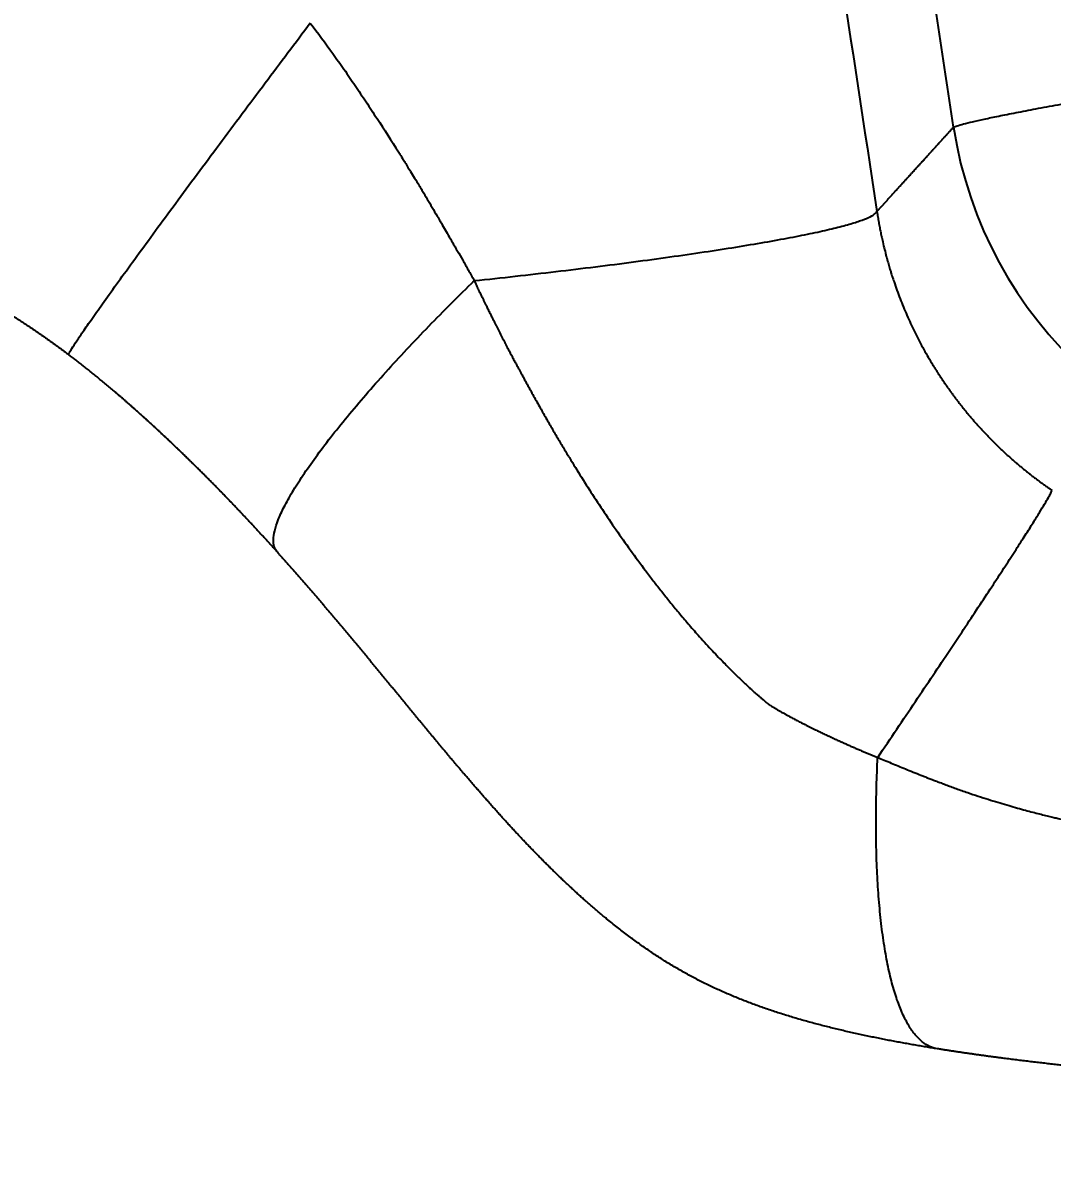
# Model space of a CAD drawing. Extents: x 0 to 1128, y 0 to 827.
# Drawn here: x 645.28 to 676.23, y 207.16 to 241.7 of the extents above; entities that cross this region are included whole.
import ezdxf

# ---------------------------------------------------------------- set-up
doc = ezdxf.new("R2010")
doc.units = 0
doc.header["$LTSCALE"] = 10
doc.header["$MEASUREMENT"] = 0
doc.header["$PDMODE"] = 3
doc.header["$PDSIZE"] = -10
doc.layers.get('0').update_dxf_attribs({"linetype": 'CONTINUOUS'})
doc.layers.get('DEFPOINTS').update_dxf_attribs({"linetype": 'CONTINUOUS'})
doc.layers.add('1', color=7, linetype='CONTINUOUS')
doc.styles.add('Daelim Dimension', font='')
doc.styles.get('Daelim Dimension').set_extended_font_data('나눔고딕')
doc.dimstyles.new('DEFAULT', dxfattribs={"dimscale": 2, "dimtxt": 2, "dimasz": 2, "dimexe": 0, "dimexo": 2, "dimgap": 1, "dimtad": 1, "dimdec": 1, "dimzin": 9, "dimdsep": 46, "dimtxsty": 'Daelim Dimension', "dimcen": 0.5, "dimclrd": 252, "dimclre": 252, "dimclrt": 3, "dimadec": 1, "dimazin": 0, "dimtfac": 1, "dimtdec": 1, "dimtix": 1, "dimtmove": 0, "dimatfit": 3, "dimfxl": 1, "dimtolj": 1, "dimtzin": 1, "dimlwd": 9, "dimlwe": 9, "dimarcsym": 0})

# ---------------------------------------------------------------- blocks, each defined once
blk = doc.blocks.new('*D5')
at = {"color": 5, "lineweight": 9, "ltscale": 0.5, "transparency": 16777216}
for p, q in [((574.797, 237.49), (574.797, 130.573)), ((790.861, 171.626), (790.861, 130.573)), ((578.797, 130.573), (786.861, 130.573))]:
    blk.add_line(p, q, dxfattribs=at)
at = {"color": 5, "ltscale": 0.5, "transparency": 16777216}
for points in [[(578.797, 131.24), (578.797, 129.906), (574.797, 130.573)], [(786.861, 131.24), (786.861, 129.906), (790.861, 130.573)]]:
    blk.add_solid(points, dxfattribs=at)
at = {"layer": 'DEFPOINTS', "color": 0, "ltscale": 0.5, "transparency": 16777216}
for p in [(574.797, 241.49), (790.861, 175.626), (790.861, 130.573)]:
    blk.add_point(p, dxfattribs=at)
at = {"color": 7, "lineweight": -3, "ltscale": 0.5, "transparency": 16777216, "insert": (682.829, 138.017), "char_height": 10, "attachment_point": 5, "style": 'Daelim Dimension'}
blk.add_mtext('\\A1;216', dxfattribs=at)

msp = doc.modelspace()

# ---------------------------------------------------------------- linework, layer by layer
at = {"layer": '1', "color": 7, "linetype": 'Continuous', "lineweight": -3}
msp.add_ellipse((685.588, 240.401), major_axis=(-9.299, 8.353), ratio=0.99432, start_param=0.882483, end_param=2.247268, dxfattribs=at)
for points in [[(666.367, 266.26), (667.898, 256.184), (669.43, 246.108), (670.963, 236.032)], [(673.267, 238.566), (671.975, 247.104), (670.684, 255.643), (669.393, 264.181)]]:
    msp.add_open_spline(points, degree=3, dxfattribs=at)
for points, knots in [([(646.658, 231.723), (646.653, 231.726), (646.657, 231.743), (646.688, 231.805), (646.713, 231.85), (646.788, 231.971), (646.837, 232.046), (646.958, 232.229), (647.031, 232.337), (647.201, 232.584), (647.299, 232.724), (647.518, 233.035), (647.64, 233.207), (647.907, 233.582), (648.052, 233.784), (648.365, 234.217), (648.532, 234.448), (648.886, 234.934), (649.072, 235.189), (649.461, 235.72), (649.664, 235.996), (650.082, 236.563), (650.297, 236.854), (650.737, 237.448), (650.961, 237.75), (651.415, 238.36), (651.644, 238.667), (652.104, 239.283), (652.335, 239.592), (652.795, 240.205), (653.024, 240.51), (653.476, 241.112), (653.701, 241.41), (653.921, 241.702)], [0, 0, 0, 0, 0.0625, 0.0625, 0.125, 0.125, 0.1875, 0.1875, 0.25, 0.25, 0.3125, 0.3125, 0.375, 0.375, 0.4375, 0.4375, 0.5, 0.5, 0.5625, 0.5625, 0.625, 0.625, 0.6875, 0.6875, 0.75, 0.75, 0.8125, 0.8125, 0.875, 0.875, 0.9375, 0.9375, 1, 1, 1, 1]), ([(653.92, 241.701), (654.146, 241.404), (654.372, 241.098), (654.709, 240.628), (654.821, 240.469), (655.045, 240.147), (655.268, 239.822), (655.489, 239.493), (655.654, 239.244), (655.709, 239.161), (655.819, 238.995), (655.873, 238.912), (656.146, 238.496), (656.361, 238.16), (656.574, 237.822), (656.574, 237.822), (656.574, 237.822), (656.574, 237.822), (656.575, 237.822), (656.575, 237.821), (656.576, 237.819), (656.58, 237.813), (656.584, 237.806), (656.595, 237.788), (656.606, 237.771), (656.645, 237.707), (656.682, 237.646), (656.755, 237.527), (656.782, 237.483), (656.842, 237.386), (656.875, 237.333), (656.947, 237.218), (656.985, 237.156), (657.068, 237.02), (657.113, 236.947), (657.161, 236.868), (657.165, 236.86), (657.17, 236.852), (657.18, 236.836), (657.2, 236.803), (657.216, 236.775), (657.25, 236.718), (657.273, 236.68), (657.343, 236.563), (657.484, 236.325), (657.634, 236.07), (657.742, 235.886), (657.745, 235.88), (657.748, 235.875), (657.754, 235.865), (657.766, 235.844), (657.794, 235.795), (657.82, 235.752), (657.872, 235.662), (657.909, 235.598), (658.025, 235.397), (658.11, 235.249), (658.226, 235.048), (658.25, 235.007), (658.298, 234.924), (658.323, 234.881), (658.398, 234.751), (658.45, 234.66), (658.558, 234.471), (658.615, 234.373), (658.731, 234.168), (658.791, 234.061), (658.854, 233.95)], [0, 0, 0, 0, 0.249863, 0.249863, 0.374794, 0.374794, 0.499726, 0.624657, 0.624657, 0.687123, 0.687123, 0.749588, 0.749588, 0.999451, 0.999451, 0.999482, 0.999482, 0.999512, 0.999512, 0.999514, 0.999516, 0.99952, 0.999527, 0.999527, 0.999542, 0.999542, 0.999573, 0.999573, 0.999588, 0.999588, 0.999603, 0.999603, 0.999619, 0.999619, 0.999634, 0.999634, 0.999634, 0.999636, 0.999638, 0.999642, 0.999649, 0.999649, 0.999664, 0.999664, 0.999695, 0.999756, 0.999756, 0.999758, 0.99976, 0.99976, 0.999764, 0.999771, 0.999786, 0.999786, 0.999817, 0.999817, 0.999878, 0.999878, 0.999893, 0.999893, 0.999908, 0.999908, 0.999939, 0.999939, 0.999969, 0.999969, 1, 1, 1, 1]), ([(673.267, 238.566), (673.291, 238.578), (673.328, 238.593), (673.428, 238.625), (673.491, 238.643), (673.644, 238.684), (673.734, 238.707), (673.942, 238.756), (674.06, 238.782), (674.324, 238.839), (674.469, 238.87), (674.788, 238.935), (674.962, 238.969), (675.334, 239.042), (675.534, 239.08), (675.957, 239.159), (676.181, 239.2), (676.651, 239.286), (676.897, 239.33), (677.409, 239.42), (677.675, 239.467), (678.222, 239.561), (678.504, 239.609), (679.08, 239.707), (679.375, 239.756), (679.973, 239.855), (680.277, 239.905), (680.89, 240.006), (681.2, 240.056), (681.822, 240.156), (682.134, 240.205), (682.756, 240.304), (683.068, 240.353), (683.377, 240.401)], [0, 0, 0, 0, 0.0625, 0.0625, 0.125, 0.125, 0.1875, 0.1875, 0.25, 0.25, 0.3125, 0.3125, 0.375, 0.375, 0.4375, 0.4375, 0.5, 0.5, 0.5625, 0.5625, 0.625, 0.625, 0.6875, 0.6875, 0.75, 0.75, 0.8125, 0.8125, 0.875, 0.875, 0.9375, 0.9375, 1, 1, 1, 1]), ([(630.787, 238.438), (630.843, 238.423), (630.954, 238.394), (631.12, 238.349), (631.285, 238.305), (631.449, 238.261), (631.612, 238.217), (631.774, 238.172), (631.935, 238.128), (632.096, 238.084), (632.255, 238.04), (632.414, 237.995), (632.571, 237.951), (632.728, 237.906), (632.884, 237.862), (633.039, 237.818), (633.193, 237.773), (633.346, 237.729), (633.498, 237.684), (633.649, 237.64), (633.799, 237.595), (633.949, 237.551), (634.097, 237.506), (634.245, 237.462), (634.392, 237.417), (634.538, 237.372), (634.683, 237.328), (634.827, 237.283), (634.97, 237.238), (635.112, 237.194), (635.254, 237.149), (635.394, 237.104), (635.534, 237.059), (635.673, 237.015), (635.811, 236.97), (635.948, 236.925), (636.084, 236.88), (636.219, 236.835), (636.354, 236.79), (636.487, 236.745), (636.62, 236.7), (636.752, 236.655), (636.883, 236.61), (637.013, 236.565), (637.143, 236.52), (637.271, 236.475), (637.399, 236.43), (637.526, 236.385), (637.652, 236.34), (637.777, 236.295), (637.901, 236.249), (638.025, 236.204), (638.147, 236.159), (638.269, 236.114), (638.39, 236.068), (638.511, 236.023), (638.63, 235.978), (638.749, 235.932), (638.867, 235.887), (638.984, 235.842), (639.1, 235.796), (639.215, 235.751), (639.33, 235.705), (639.444, 235.66), (639.557, 235.614), (639.669, 235.569), (639.781, 235.523), (639.892, 235.477), (640.002, 235.432), (640.111, 235.386), (640.22, 235.34), (640.327, 235.295), (640.434, 235.249), (640.541, 235.203), (640.646, 235.157), (640.751, 235.112), (640.855, 235.066), (640.958, 235.02), (641.061, 234.974), (641.163, 234.928), (641.264, 234.882), (641.364, 234.836), (641.464, 234.79), (641.563, 234.744), (641.661, 234.698), (641.759, 234.652), (641.856, 234.606), (641.952, 234.559), (642.048, 234.513), (642.143, 234.467), (642.237, 234.421), (642.33, 234.374), (642.423, 234.328), (642.515, 234.282), (642.607, 234.235), (642.698, 234.189), (642.788, 234.143), (642.877, 234.096), (642.966, 234.05), (643.055, 234.003), (643.142, 233.956), (643.229, 233.91), (643.316, 233.863), (643.402, 233.817), (643.487, 233.77), (643.572, 233.723), (643.656, 233.676), (643.739, 233.629), (643.822, 233.583), (643.904, 233.536), (643.986, 233.489), (644.067, 233.442), (644.148, 233.395), (644.228, 233.348), (644.307, 233.301), (644.386, 233.254), (644.464, 233.207), (644.542, 233.159), (644.619, 233.112), (644.696, 233.065), (644.772, 233.018), (644.848, 232.97), (644.923, 232.923), (644.998, 232.875), (645.072, 232.828), (645.146, 232.78), (645.219, 232.733), (645.292, 232.685), (645.364, 232.638), (645.436, 232.59), (645.508, 232.542), (645.579, 232.494), (645.649, 232.447), (645.719, 232.399), (645.789, 232.351), (645.858, 232.303), (645.927, 232.255), (645.995, 232.207), (646.063, 232.158), (646.131, 232.11), (646.198, 232.062), (646.265, 232.014), (646.331, 231.965), (646.397, 231.917), (646.463, 231.869), (646.528, 231.82), (646.593, 231.771), (646.636, 231.739), (646.658, 231.723)], [0, 0, 0, 0, 0.009954, 0.019857, 0.029708, 0.039508, 0.049256, 0.058952, 0.068598, 0.078193, 0.087737, 0.09723, 0.106672, 0.116064, 0.125405, 0.134696, 0.143937, 0.153128, 0.162269, 0.171361, 0.180403, 0.189395, 0.198338, 0.207232, 0.216077, 0.224873, 0.233621, 0.24232, 0.25097, 0.259573, 0.268127, 0.276634, 0.285092, 0.293504, 0.301867, 0.310184, 0.318454, 0.326676, 0.334852, 0.342982, 0.351065, 0.359102, 0.367093, 0.375039, 0.382939, 0.390793, 0.398603, 0.406367, 0.414087, 0.421762, 0.429393, 0.436979, 0.444522, 0.452021, 0.459476, 0.466888, 0.474257, 0.481584, 0.488867, 0.496108, 0.503307, 0.510464, 0.51758, 0.524653, 0.531686, 0.538678, 0.545628, 0.552539, 0.559409, 0.566239, 0.573029, 0.57978, 0.586491, 0.593164, 0.599797, 0.606392, 0.612949, 0.619469, 0.62595, 0.632394, 0.638801, 0.645171, 0.651504, 0.657801, 0.664063, 0.670288, 0.676478, 0.682633, 0.688753, 0.694838, 0.70089, 0.706907, 0.712891, 0.718841, 0.724758, 0.730643, 0.736495, 0.742315, 0.748103, 0.75386, 0.759586, 0.765281, 0.770945, 0.77658, 0.782184, 0.787759, 0.793305, 0.798822, 0.804311, 0.809771, 0.815204, 0.820609, 0.825988, 0.831339, 0.836664, 0.841963, 0.847236, 0.852484, 0.857708, 0.862906, 0.86808, 0.873231, 0.878358, 0.883461, 0.888542, 0.893601, 0.898638, 0.903653, 0.908646, 0.913619, 0.918572, 0.923504, 0.928416, 0.933309, 0.938184, 0.943039, 0.947877, 0.952696, 0.957499, 0.962284, 0.967052, 0.971805, 0.976541, 0.981262, 0.985968, 0.99066, 0.995337, 1, 1, 1, 1]), ([(670.963, 236.032), (670.969, 236.037), (670.979, 236.049), (670.995, 236.067), (671.012, 236.085), (671.028, 236.103), (671.045, 236.121), (671.062, 236.139), (671.079, 236.158), (671.096, 236.177), (671.113, 236.196), (671.13, 236.215), (671.148, 236.235), (671.166, 236.254), (671.184, 236.274), (671.202, 236.294), (671.22, 236.314), (671.239, 236.334), (671.257, 236.355), (671.276, 236.375), (671.295, 236.396), (671.314, 236.417), (671.334, 236.439), (671.353, 236.46), (671.373, 236.482), (671.393, 236.504), (671.413, 236.526), (671.433, 236.548), (671.453, 236.57), (671.474, 236.593), (671.494, 236.615), (671.515, 236.638), (671.536, 236.661), (671.557, 236.685), (671.579, 236.708), (671.6, 236.732), (671.622, 236.756), (671.644, 236.78), (671.666, 236.804), (671.688, 236.829), (671.711, 236.853), (671.733, 236.878), (671.756, 236.903), (671.779, 236.928), (671.802, 236.954), (671.825, 236.979), (671.848, 237.005), (671.872, 237.031), (671.896, 237.057), (671.92, 237.083), (671.944, 237.11), (671.968, 237.136), (671.992, 237.163), (672.017, 237.19), (672.042, 237.218), (672.067, 237.245), (672.092, 237.273), (672.117, 237.3), (672.142, 237.328), (672.168, 237.357), (672.194, 237.385), (672.22, 237.414), (672.246, 237.442), (672.272, 237.471), (672.299, 237.5), (672.325, 237.53), (672.352, 237.559), (672.379, 237.589), (672.406, 237.619), (672.433, 237.649), (672.461, 237.679), (672.489, 237.709), (672.516, 237.74), (672.544, 237.771), (672.573, 237.802), (672.601, 237.833), (672.629, 237.864), (672.658, 237.896), (672.687, 237.928), (672.716, 237.959), (672.745, 237.992), (672.774, 238.024), (672.804, 238.056), (672.833, 238.089), (672.863, 238.122), (672.893, 238.155), (672.923, 238.188), (672.954, 238.222), (672.984, 238.255), (673.015, 238.289), (673.046, 238.323), (673.077, 238.357), (673.108, 238.391), (673.139, 238.426), (673.171, 238.461), (673.203, 238.496), (673.235, 238.531), (673.256, 238.554), (673.267, 238.566)], [0, 0, 0, 0, 0.01024, 0.020482, 0.030727, 0.040975, 0.051226, 0.06148, 0.071736, 0.081996, 0.092259, 0.102524, 0.112793, 0.123065, 0.13334, 0.143618, 0.153899, 0.164183, 0.174471, 0.184762, 0.195056, 0.205354, 0.215655, 0.225959, 0.236266, 0.246578, 0.256892, 0.26721, 0.277532, 0.287857, 0.298186, 0.308518, 0.318854, 0.329194, 0.339538, 0.349885, 0.360236, 0.370591, 0.380949, 0.391312, 0.401678, 0.412049, 0.422423, 0.432801, 0.443184, 0.45357, 0.463961, 0.474355, 0.484754, 0.495157, 0.505564, 0.515976, 0.526391, 0.536811, 0.547235, 0.557664, 0.568097, 0.578534, 0.588976, 0.599423, 0.609874, 0.620329, 0.630789, 0.641254, 0.651723, 0.662197, 0.672675, 0.683158, 0.693646, 0.704139, 0.714637, 0.725139, 0.735647, 0.746159, 0.756676, 0.767198, 0.777725, 0.788257, 0.798794, 0.809337, 0.819884, 0.830437, 0.840994, 0.851557, 0.862125, 0.872699, 0.883277, 0.893861, 0.90445, 0.915045, 0.925645, 0.936251, 0.946862, 0.957478, 0.9681, 0.978728, 0.989361, 1, 1, 1, 1]), ([(658.854, 233.95), (659.266, 233.993), (659.678, 234.038), (660.496, 234.13), (660.903, 234.176), (661.707, 234.271), (662.104, 234.319), (662.884, 234.416), (663.267, 234.465), (664.015, 234.564), (664.381, 234.614), (665.089, 234.713), (665.432, 234.763), (666.093, 234.862), (666.411, 234.911), (667.018, 235.009), (667.307, 235.057), (667.855, 235.153), (668.113, 235.2), (668.596, 235.292), (668.821, 235.337), (669.238, 235.425), (669.429, 235.468), (669.777, 235.552), (669.934, 235.593), (670.213, 235.671), (670.336, 235.709), (670.547, 235.782), (670.636, 235.817), (670.783, 235.883), (670.84, 235.915), (670.924, 235.976), (670.951, 236.004), (670.963, 236.032)], [0, 0, 0, 0, 0.0625, 0.0625, 0.125, 0.125, 0.1875, 0.1875, 0.25, 0.25, 0.3125, 0.3125, 0.375, 0.375, 0.4375, 0.4375, 0.5, 0.5, 0.5625, 0.5625, 0.625, 0.625, 0.6875, 0.6875, 0.75, 0.75, 0.8125, 0.8125, 0.875, 0.875, 0.9375, 0.9375, 1, 1, 1, 1]), ([(670.963, 236.032), (670.968, 236.004), (670.976, 235.95), (670.989, 235.869), (671.003, 235.789), (671.017, 235.709), (671.031, 235.63), (671.046, 235.552), (671.061, 235.474), (671.077, 235.397), (671.093, 235.321), (671.109, 235.246), (671.137, 235.119), (671.177, 234.946), (671.231, 234.735), (671.282, 234.546), (671.33, 234.378), (671.374, 234.232), (671.413, 234.107), (671.447, 234.004), (671.524, 233.771), (671.656, 233.406), (671.862, 232.906), (672.089, 232.416), (672.337, 231.936), (672.525, 231.609), (672.637, 231.425), (672.665, 231.379), (672.693, 231.334), (672.721, 231.288), (672.75, 231.243), (672.779, 231.198), (672.808, 231.152), (672.837, 231.107), (672.867, 231.062), (672.896, 231.017), (672.926, 230.972), (672.956, 230.928), (672.987, 230.883), (673.017, 230.838), (673.048, 230.794), (673.079, 230.749), (673.111, 230.705), (673.142, 230.661), (673.174, 230.617), (673.206, 230.573), (673.238, 230.529), (673.27, 230.485), (673.303, 230.441), (673.336, 230.398), (673.369, 230.354), (673.402, 230.311), (673.436, 230.268), (673.469, 230.225), (673.503, 230.182), (673.537, 230.139), (673.572, 230.096), (673.606, 230.053), (673.641, 230.011), (673.676, 229.968), (673.711, 229.926), (673.747, 229.884), (673.782, 229.842), (673.818, 229.8), (673.854, 229.758), (673.89, 229.716), (673.927, 229.675), (673.963, 229.634), (674, 229.592), (674.037, 229.551), (674.075, 229.51), (674.112, 229.469), (674.15, 229.429), (674.188, 229.388), (674.226, 229.348), (674.264, 229.308), (674.303, 229.268), (674.342, 229.228), (674.38, 229.188), (674.42, 229.148), (674.459, 229.109), (674.498, 229.069), (674.538, 229.03), (674.578, 228.991), (674.618, 228.953), (674.658, 228.914), (674.699, 228.875), (674.74, 228.837), (674.781, 228.799), (674.822, 228.761), (674.863, 228.723), (674.904, 228.685), (674.946, 228.648), (674.988, 228.61), (675.03, 228.573), (675.072, 228.536), (675.114, 228.5), (675.157, 228.463), (675.2, 228.427), (675.242, 228.39), (675.286, 228.354), (675.329, 228.318), (675.372, 228.283), (675.416, 228.247), (675.46, 228.212), (675.504, 228.177), (675.548, 228.142), (675.592, 228.107), (675.636, 228.072), (675.681, 228.038), (675.726, 228.004), (675.771, 227.97), (675.816, 227.936), (675.861, 227.902), (675.907, 227.869), (675.952, 227.836), (675.998, 227.803), (676.044, 227.77), (676.09, 227.738), (676.136, 227.705), (676.183, 227.673), (676.214, 227.652), (676.229, 227.641)], [0, 0, 0, 0, 0.008127, 0.016191, 0.024193, 0.032131, 0.040005, 0.047815, 0.055559, 0.063238, 0.070851, 0.078398, 0.085878, 0.109201, 0.130485, 0.149695, 0.166797, 0.181765, 0.194576, 0.20521, 0.21365, 0.266487, 0.319405, 0.372352, 0.425275, 0.47812, 0.483359, 0.488603, 0.493853, 0.499108, 0.504368, 0.509634, 0.514905, 0.520182, 0.525464, 0.530751, 0.536043, 0.54134, 0.546643, 0.55195, 0.557263, 0.56258, 0.567903, 0.57323, 0.578562, 0.583899, 0.589241, 0.594588, 0.599939, 0.605294, 0.610655, 0.61602, 0.621389, 0.626763, 0.632141, 0.637524, 0.642911, 0.648302, 0.653698, 0.659097, 0.664501, 0.669909, 0.675321, 0.680737, 0.686157, 0.69158, 0.697008, 0.702439, 0.707875, 0.713314, 0.718756, 0.724202, 0.729652, 0.735105, 0.740562, 0.746022, 0.751486, 0.756952, 0.762423, 0.767896, 0.773372, 0.778852, 0.784335, 0.78982, 0.795309, 0.8008, 0.806295, 0.811792, 0.817292, 0.822795, 0.8283, 0.833808, 0.839319, 0.844832, 0.850347, 0.855865, 0.861385, 0.866908, 0.872433, 0.87796, 0.883489, 0.88902, 0.894553, 0.900088, 0.905626, 0.911165, 0.916705, 0.922248, 0.927792, 0.933338, 0.938886, 0.944435, 0.949986, 0.955538, 0.961091, 0.966646, 0.972202, 0.977759, 0.983318, 0.988878, 0.994438, 1, 1, 1, 1]), ([(652.919, 225.797), (652.882, 225.838), (652.854, 225.888), (652.818, 226.009), (652.809, 226.078), (652.814, 226.238), (652.827, 226.328), (652.876, 226.527), (652.912, 226.637), (653.006, 226.876), (653.065, 227.006), (653.207, 227.285), (653.289, 227.434), (653.478, 227.75), (653.584, 227.917), (653.818, 228.267), (653.946, 228.451), (654.223, 228.832), (654.373, 229.03), (654.691, 229.438), (654.859, 229.648), (655.214, 230.077), (655.399, 230.297), (655.785, 230.742), (655.985, 230.969), (656.397, 231.425), (656.609, 231.655), (657.042, 232.117), (657.263, 232.349), (657.71, 232.811), (657.937, 233.041), (658.393, 233.498), (658.623, 233.725), (658.854, 233.95)], [0, 0, 0, 0, 0.0625, 0.0625, 0.125, 0.125, 0.1875, 0.1875, 0.25, 0.25, 0.3125, 0.3125, 0.375, 0.375, 0.4375, 0.4375, 0.5, 0.5, 0.5625, 0.5625, 0.625, 0.625, 0.6875, 0.6875, 0.75, 0.75, 0.8125, 0.8125, 0.875, 0.875, 0.9375, 0.9375, 1, 1, 1, 1]), ([(658.854, 233.949), (658.864, 233.926), (658.885, 233.878), (658.917, 233.806), (658.95, 233.735), (658.984, 233.664), (659.018, 233.593), (659.053, 233.521), (659.089, 233.448), (659.126, 233.373), (659.164, 233.296), (659.199, 233.226), (659.23, 233.162), (659.257, 233.106), (659.286, 233.048), (659.316, 232.988), (659.347, 232.925), (659.379, 232.86), (659.413, 232.793), (659.448, 232.723), (659.484, 232.65), (659.522, 232.575), (659.561, 232.497), (659.616, 232.389), (659.685, 232.253), (659.766, 232.095), (659.844, 231.945), (659.917, 231.805), (659.986, 231.675), (660.049, 231.556), (660.108, 231.446), (660.161, 231.348), (660.209, 231.26), (660.251, 231.183), (660.287, 231.117), (660.318, 231.061), (660.368, 230.968), (660.441, 230.834), (660.539, 230.655), (660.638, 230.477), (660.736, 230.301), (660.835, 230.125), (660.934, 229.95), (661.032, 229.776), (661.131, 229.604), (661.23, 229.434), (661.328, 229.266), (661.425, 229.102), (661.521, 228.941), (661.617, 228.782), (661.8, 228.479), (662.077, 228.03), (662.459, 227.434), (662.858, 226.832), (663.277, 226.224), (663.718, 225.609), (664.059, 225.152), (664.291, 224.851), (664.404, 224.706), (664.521, 224.556), (664.643, 224.403), (664.769, 224.246), (664.9, 224.086), (665.036, 223.922), (665.177, 223.755), (665.322, 223.585), (665.473, 223.411), (665.642, 223.22), (665.822, 223.02), (666.011, 222.817), (666.187, 222.631), (666.352, 222.461), (666.504, 222.307), (666.643, 222.169), (666.769, 222.046), (666.881, 221.939), (666.979, 221.846), (667.062, 221.767), (667.131, 221.703), (667.185, 221.654), (667.224, 221.618), (667.259, 221.587), (667.293, 221.557), (667.331, 221.523), (667.368, 221.491), (667.403, 221.461), (667.436, 221.432), (667.467, 221.405), (667.496, 221.38), (667.524, 221.357), (667.549, 221.335), (667.573, 221.315), (667.595, 221.297), (667.615, 221.28), (667.634, 221.265), (667.65, 221.252), (667.665, 221.241), (667.677, 221.231), (667.688, 221.222), (667.697, 221.216), (667.709, 221.207), (667.725, 221.196), (667.747, 221.182), (667.771, 221.166), (667.797, 221.15), (667.824, 221.133), (667.854, 221.114), (667.886, 221.095), (667.92, 221.074), (667.955, 221.053), (667.993, 221.031), (668.032, 221.008), (668.074, 220.984), (668.118, 220.959), (668.169, 220.93), (668.233, 220.894), (668.312, 220.851), (668.405, 220.8), (668.512, 220.743), (668.633, 220.679), (668.769, 220.61), (668.919, 220.534), (669.067, 220.46), (669.209, 220.392), (669.337, 220.33), (669.463, 220.27), (669.587, 220.213), (669.708, 220.156), (669.828, 220.102), (669.945, 220.049), (670.059, 219.998), (670.172, 219.949), (670.282, 219.901), (670.389, 219.855), (670.495, 219.81), (670.597, 219.766), (670.698, 219.724), (670.796, 219.684), (670.891, 219.645), (670.954, 219.619), (670.985, 219.606)], [0, 0, 0, 0, 0.004065, 0.008122, 0.012185, 0.016267, 0.02038, 0.024538, 0.028752, 0.033044, 0.037503, 0.04215, 0.045261, 0.048496, 0.051859, 0.055352, 0.05898, 0.062747, 0.066656, 0.070711, 0.074924, 0.079296, 0.083823, 0.088495, 0.098223, 0.107493, 0.116239, 0.124443, 0.132076, 0.139117, 0.145554, 0.151373, 0.156565, 0.161123, 0.165041, 0.168314, 0.170939, 0.18155, 0.192121, 0.202653, 0.213145, 0.223598, 0.234013, 0.244388, 0.254691, 0.26489, 0.274954, 0.284851, 0.294587, 0.304194, 0.31368, 0.349606, 0.386212, 0.423599, 0.461808, 0.500941, 0.541089, 0.550338, 0.559879, 0.569712, 0.579837, 0.590256, 0.600968, 0.611974, 0.623277, 0.634876, 0.646773, 0.658969, 0.674335, 0.688657, 0.701936, 0.71417, 0.725359, 0.7355, 0.74459, 0.752627, 0.759608, 0.765532, 0.770398, 0.774202, 0.776945, 0.778626, 0.781398, 0.784042, 0.786558, 0.788944, 0.791201, 0.793329, 0.795327, 0.797197, 0.798937, 0.800548, 0.802029, 0.803381, 0.804603, 0.805696, 0.806659, 0.807493, 0.808197, 0.808772, 0.809217, 0.810466, 0.811829, 0.813306, 0.814898, 0.816604, 0.818424, 0.820359, 0.822408, 0.824571, 0.826849, 0.829241, 0.831748, 0.834369, 0.837104, 0.840992, 0.845697, 0.851219, 0.857556, 0.864708, 0.872673, 0.88145, 0.891036, 0.89861, 0.906039, 0.913323, 0.920461, 0.927454, 0.9343, 0.941001, 0.947556, 0.953965, 0.960228, 0.966346, 0.972317, 0.978144, 0.983825, 0.989361, 0.994753, 1, 1, 1, 1]), ([(652.919, 225.797), (652.895, 225.824), (652.846, 225.878), (652.773, 225.958), (652.7, 226.039), (652.628, 226.119), (652.555, 226.198), (652.483, 226.278), (652.41, 226.356), (652.338, 226.435), (652.266, 226.513), (652.194, 226.591), (652.122, 226.668), (652.05, 226.745), (651.978, 226.821), (651.907, 226.898), (651.835, 226.973), (651.764, 227.049), (651.693, 227.124), (651.622, 227.198), (651.551, 227.272), (651.48, 227.346), (651.409, 227.419), (651.339, 227.492), (651.268, 227.565), (651.198, 227.637), (651.128, 227.709), (651.058, 227.78), (650.988, 227.851), (650.918, 227.922), (650.849, 227.992), (650.779, 228.061), (650.71, 228.131), (650.641, 228.199), (650.572, 228.268), (650.503, 228.336), (650.435, 228.403), (650.366, 228.471), (650.298, 228.537), (650.23, 228.604), (650.162, 228.67), (650.094, 228.735), (650.027, 228.8), (649.96, 228.865), (649.892, 228.929), (649.825, 228.993), (649.759, 229.056), (649.692, 229.119), (649.626, 229.182), (649.56, 229.244), (649.494, 229.306), (649.428, 229.367), (649.362, 229.428), (649.297, 229.488), (649.232, 229.548), (649.167, 229.608), (649.103, 229.667), (649.038, 229.726), (648.974, 229.784), (648.91, 229.842), (648.846, 229.899), (648.783, 229.956), (648.72, 230.013), (648.657, 230.069), (648.594, 230.125), (648.532, 230.18), (648.469, 230.235), (648.408, 230.289), (648.346, 230.343), (648.285, 230.397), (648.223, 230.45), (648.162, 230.503), (648.102, 230.555), (648.041, 230.607), (647.981, 230.658), (647.921, 230.709), (647.862, 230.759), (647.802, 230.809), (647.743, 230.859), (647.684, 230.908), (647.625, 230.957), (647.566, 231.005), (647.508, 231.053), (647.45, 231.101), (647.392, 231.148), (647.334, 231.195), (647.276, 231.241), (647.219, 231.287), (647.162, 231.332), (647.105, 231.377), (647.048, 231.422), (646.992, 231.466), (646.936, 231.51), (646.88, 231.553), (646.824, 231.596), (646.768, 231.639), (646.713, 231.681), (646.676, 231.709), (646.658, 231.723)], [0, 0, 0, 0, 0.01274, 0.025438, 0.038093, 0.050705, 0.063274, 0.075799, 0.08828, 0.100718, 0.113111, 0.12546, 0.137764, 0.150023, 0.162238, 0.174407, 0.186531, 0.198609, 0.210641, 0.222627, 0.234567, 0.246461, 0.258307, 0.270107, 0.281859, 0.293564, 0.305222, 0.316832, 0.328393, 0.339906, 0.351371, 0.362787, 0.374155, 0.385473, 0.396742, 0.407961, 0.41913, 0.43025, 0.441319, 0.452338, 0.463306, 0.474223, 0.485089, 0.495904, 0.506667, 0.517378, 0.528038, 0.538645, 0.5492, 0.559702, 0.570151, 0.580547, 0.59089, 0.601179, 0.611415, 0.621596, 0.631723, 0.641796, 0.651814, 0.661778, 0.671686, 0.681539, 0.691336, 0.701078, 0.710763, 0.720391, 0.72996, 0.73947, 0.748922, 0.758316, 0.767654, 0.776936, 0.786162, 0.795334, 0.804452, 0.813515, 0.822526, 0.831484, 0.840389, 0.849243, 0.858045, 0.866795, 0.875495, 0.884144, 0.892743, 0.901291, 0.90979, 0.918238, 0.926637, 0.934987, 0.943287, 0.951537, 0.959738, 0.967889, 0.975991, 0.984044, 0.992047, 1, 1, 1, 1]), ([(670.986, 219.607), (671.181, 219.895), (671.373, 220.18), (671.751, 220.74), (671.937, 221.016), (672.3, 221.556), (672.477, 221.821), (672.823, 222.337), (672.991, 222.589), (673.317, 223.077), (673.475, 223.314), (673.779, 223.772), (673.925, 223.993), (674.205, 224.417), (674.338, 224.62), (674.592, 225.007), (674.713, 225.192), (674.94, 225.541), (675.047, 225.706), (675.246, 226.015), (675.339, 226.16), (675.51, 226.428), (675.589, 226.553), (675.732, 226.781), (675.797, 226.885), (675.912, 227.072), (675.963, 227.156), (676.051, 227.304), (676.088, 227.368), (676.15, 227.477), (676.174, 227.523), (676.211, 227.595), (676.223, 227.622), (676.229, 227.641)], [0, 0, 0, 0, 0.0625, 0.0625, 0.125, 0.125, 0.1875, 0.1875, 0.25, 0.25, 0.3125, 0.3125, 0.375, 0.375, 0.4375, 0.4375, 0.5, 0.5, 0.5625, 0.5625, 0.625, 0.625, 0.6875, 0.6875, 0.75, 0.75, 0.8125, 0.8125, 0.875, 0.875, 0.9375, 0.9375, 1, 1, 1, 1]), ([(672.78, 210.84), (672.723, 210.849), (672.609, 210.867), (672.436, 210.896), (672.262, 210.925), (672.086, 210.956), (671.908, 210.987), (671.73, 211.019), (671.55, 211.052), (671.37, 211.086), (671.188, 211.121), (671.006, 211.158), (670.823, 211.195), (670.64, 211.233), (670.456, 211.272), (670.272, 211.313), (670.087, 211.354), (669.903, 211.397), (669.719, 211.441), (669.534, 211.487), (669.35, 211.533), (669.167, 211.581), (668.983, 211.63), (668.801, 211.68), (668.619, 211.732), (668.437, 211.786), (668.256, 211.841), (668.076, 211.897), (667.897, 211.955), (667.719, 212.014), (667.542, 212.075), (667.366, 212.138), (667.191, 212.203), (667.017, 212.269), (666.844, 212.337), (666.672, 212.407), (666.502, 212.479), (666.333, 212.553), (666.165, 212.628), (665.998, 212.706), (665.832, 212.786), (665.668, 212.868), (665.505, 212.952), (665.343, 213.038), (665.182, 213.127), (665.022, 213.218), (664.863, 213.311), (664.705, 213.406), (664.548, 213.504), (664.391, 213.605), (664.235, 213.708), (664.079, 213.813), (663.924, 213.921), (663.769, 214.032), (663.614, 214.145), (663.459, 214.261), (663.303, 214.38), (663.147, 214.501), (662.991, 214.626), (662.849, 214.741), (662.722, 214.845), (662.61, 214.938), (662.5, 215.033), (662.389, 215.127), (662.279, 215.223), (662.17, 215.32), (662.06, 215.417), (661.952, 215.515), (661.844, 215.614), (661.736, 215.714), (661.628, 215.814), (661.521, 215.916), (661.415, 216.018), (661.308, 216.12), (661.203, 216.224), (661.097, 216.328), (660.992, 216.433), (660.887, 216.538), (660.782, 216.645), (660.678, 216.752), (660.573, 216.859), (660.469, 216.967), (660.366, 217.076), (660.262, 217.186), (660.159, 217.296), (660.056, 217.407), (659.953, 217.519), (659.85, 217.631), (659.748, 217.743), (659.645, 217.857), (659.543, 217.971), (659.441, 218.085), (659.339, 218.2), (659.237, 218.316), (659.135, 218.432), (659.033, 218.549), (658.931, 218.666), (658.829, 218.784), (658.727, 218.902), (658.638, 219.007), (658.56, 219.098), (658.495, 219.174), (658.43, 219.251), (658.365, 219.328), (658.299, 219.405), (658.234, 219.482), (658.169, 219.559), (658.104, 219.636), (658.039, 219.714), (657.974, 219.792), (657.909, 219.869), (657.844, 219.947), (657.779, 220.025), (657.714, 220.103), (657.649, 220.182), (657.584, 220.26), (657.519, 220.338), (657.454, 220.417), (657.389, 220.495), (657.324, 220.574), (657.259, 220.653), (657.194, 220.732), (657.129, 220.811), (657.064, 220.89), (656.999, 220.969), (656.933, 221.048), (656.868, 221.128), (656.803, 221.207), (656.738, 221.287), (656.672, 221.366), (656.607, 221.446), (656.541, 221.526), (656.476, 221.606), (656.41, 221.685), (656.344, 221.765), (656.279, 221.845), (656.213, 221.925), (656.147, 222.006), (656.081, 222.086), (656.015, 222.166), (655.949, 222.246), (655.883, 222.326), (655.816, 222.407), (655.75, 222.487), (655.683, 222.568), (655.617, 222.648), (655.55, 222.729), (655.483, 222.809), (655.417, 222.89), (655.35, 222.971), (655.282, 223.051), (655.215, 223.132), (655.148, 223.213), (655.081, 223.293), (655.013, 223.374), (654.945, 223.455), (654.878, 223.536), (654.81, 223.616), (654.742, 223.697), (654.673, 223.778), (654.605, 223.859), (654.537, 223.94), (654.468, 224.021), (654.399, 224.101), (654.33, 224.182), (654.261, 224.263), (654.192, 224.344), (654.123, 224.425), (654.053, 224.506), (653.984, 224.587), (653.914, 224.667), (653.844, 224.748), (653.774, 224.829), (653.704, 224.91), (653.633, 224.99), (653.563, 225.071), (653.492, 225.152), (653.421, 225.233), (653.35, 225.313), (653.278, 225.394), (653.207, 225.475), (653.135, 225.555), (653.063, 225.636), (652.991, 225.716), (652.943, 225.77), (652.919, 225.797)], [0, 0, 0, 0, 0.006772, 0.013613, 0.02052, 0.027488, 0.034513, 0.041589, 0.048713, 0.055881, 0.063088, 0.070329, 0.077601, 0.0849, 0.092222, 0.099563, 0.106919, 0.114287, 0.121663, 0.129045, 0.136429, 0.143812, 0.151191, 0.158565, 0.16593, 0.173285, 0.180628, 0.187957, 0.195271, 0.202569, 0.20985, 0.217114, 0.22436, 0.231589, 0.2388, 0.245995, 0.253175, 0.26034, 0.267493, 0.274635, 0.281769, 0.288898, 0.296023, 0.303149, 0.310279, 0.317417, 0.324567, 0.331734, 0.338923, 0.346139, 0.353388, 0.360677, 0.36801, 0.375397, 0.382843, 0.390358, 0.397954, 0.405635, 0.413402, 0.421256, 0.426892, 0.432533, 0.438179, 0.443832, 0.449492, 0.455158, 0.460832, 0.466514, 0.472204, 0.477902, 0.48361, 0.489326, 0.495052, 0.500788, 0.506534, 0.51229, 0.518057, 0.523835, 0.529624, 0.535425, 0.541237, 0.547062, 0.552898, 0.558747, 0.564609, 0.570484, 0.576372, 0.582273, 0.588188, 0.594116, 0.600058, 0.606014, 0.611985, 0.61797, 0.623969, 0.629983, 0.636012, 0.642056, 0.648116, 0.65419, 0.658091, 0.661995, 0.665902, 0.669812, 0.673726, 0.677644, 0.681565, 0.685489, 0.689417, 0.693348, 0.697283, 0.701222, 0.705164, 0.70911, 0.713059, 0.717013, 0.72097, 0.72493, 0.728895, 0.732863, 0.736835, 0.740811, 0.744791, 0.748775, 0.752763, 0.756755, 0.76075, 0.76475, 0.768754, 0.772761, 0.776773, 0.780789, 0.784809, 0.788833, 0.792861, 0.796893, 0.80093, 0.804971, 0.809015, 0.813065, 0.817118, 0.821176, 0.825238, 0.829304, 0.833375, 0.83745, 0.841529, 0.845613, 0.849701, 0.853794, 0.857891, 0.861993, 0.866099, 0.870209, 0.874325, 0.878444, 0.882569, 0.886698, 0.890831, 0.894969, 0.899112, 0.90326, 0.907412, 0.911569, 0.915731, 0.919897, 0.924069, 0.928245, 0.932426, 0.936612, 0.940802, 0.944998, 0.949199, 0.953404, 0.957615, 0.96183, 0.966051, 0.970276, 0.974507, 0.978743, 0.982984, 0.98723, 0.991482, 0.995738, 1, 1, 1, 1]), ([(672.773, 210.841), (672.696, 210.853), (672.621, 210.877), (672.471, 210.946), (672.398, 210.992), (672.255, 211.108), (672.185, 211.178), (672.048, 211.342), (671.982, 211.436), (671.855, 211.649), (671.793, 211.767), (671.676, 212.028), (671.62, 212.171), (671.513, 212.48), (671.463, 212.646), (671.369, 213), (671.325, 213.188), (671.244, 213.586), (671.207, 213.795), (671.139, 214.233), (671.109, 214.461), (671.056, 214.934), (671.033, 215.179), (670.995, 215.684), (670.979, 215.944), (670.955, 216.475), (670.946, 216.747), (670.936, 217.3), (670.934, 217.582), (670.938, 218.151), (670.943, 218.439), (670.959, 219.02), (670.971, 219.313), (670.985, 219.606)], [0, 0, 0, 0, 0.0625, 0.0625, 0.125, 0.125, 0.1875, 0.1875, 0.25, 0.25, 0.3125, 0.3125, 0.375, 0.375, 0.4375, 0.4375, 0.5, 0.5, 0.5625, 0.5625, 0.625, 0.625, 0.6875, 0.6875, 0.75, 0.75, 0.8125, 0.8125, 0.875, 0.875, 0.9375, 0.9375, 1, 1, 1, 1]), ([(670.986, 219.609), (671.052, 219.581), (671.186, 219.524), (671.391, 219.437), (671.604, 219.348), (671.825, 219.257), (672.054, 219.164), (672.244, 219.088), (672.396, 219.028), (672.51, 218.984), (672.63, 218.937), (672.758, 218.888), (672.894, 218.836), (673.038, 218.783), (673.19, 218.727), (673.349, 218.669), (673.518, 218.609), (673.738, 218.533), (674.002, 218.444), (674.304, 218.347), (674.592, 218.258), (674.866, 218.177), (675.123, 218.103), (675.365, 218.036), (675.59, 217.975), (675.798, 217.921), (675.988, 217.873), (676.159, 217.831), (676.312, 217.795), (676.527, 217.745), (676.813, 217.682), (677.176, 217.605), (677.543, 217.533), (677.913, 217.464), (678.285, 217.399), (678.66, 217.337), (679.037, 217.279), (679.323, 217.239), (679.516, 217.212), (679.616, 217.199), (679.715, 217.186), (679.814, 217.174), (679.913, 217.161), (680.011, 217.15), (680.11, 217.138), (680.207, 217.127), (680.304, 217.116), (680.4, 217.105), (680.495, 217.095), (680.589, 217.085), (680.683, 217.075), (680.775, 217.066), (680.866, 217.057), (680.957, 217.049), (681.046, 217.04), (681.133, 217.033), (681.215, 217.025), (681.299, 217.018), (681.391, 217.011), (681.501, 217.003), (681.627, 216.993), (681.768, 216.983), (681.919, 216.973), (682.076, 216.963), (682.235, 216.953), (682.39, 216.944), (682.54, 216.935), (682.686, 216.927), (682.832, 216.92), (682.929, 216.915), (682.978, 216.912)], [0, 0, 0, 0, 0.017466, 0.035572, 0.054316, 0.073703, 0.09374, 0.114439, 0.123675, 0.133538, 0.144031, 0.155158, 0.166928, 0.179349, 0.192432, 0.206194, 0.220651, 0.235817, 0.262777, 0.288461, 0.312854, 0.335928, 0.357635, 0.37793, 0.396774, 0.41413, 0.429963, 0.444246, 0.456952, 0.468056, 0.49783, 0.527835, 0.558046, 0.588435, 0.618982, 0.649667, 0.680469, 0.711368, 0.719516, 0.727637, 0.735729, 0.743792, 0.751832, 0.759844, 0.767819, 0.775745, 0.783612, 0.79141, 0.799129, 0.806767, 0.814336, 0.82183, 0.829241, 0.83656, 0.843779, 0.85089, 0.857886, 0.863699, 0.871167, 0.880152, 0.890475, 0.901917, 0.914213, 0.92705, 0.940057, 0.952769, 0.964772, 0.976408, 0.988169, 1, 1, 1, 1]), ([(682.963, 209.797), (682.856, 209.804), (682.643, 209.818), (682.326, 209.84), (682.013, 209.863), (681.704, 209.885), (681.4, 209.908), (681.1, 209.93), (680.803, 209.953), (680.511, 209.976), (680.223, 209.999), (679.939, 210.023), (679.659, 210.046), (679.382, 210.07), (679.11, 210.093), (678.841, 210.117), (678.576, 210.141), (678.314, 210.166), (678.057, 210.19), (677.803, 210.215), (677.576, 210.237), (677.375, 210.257), (677.197, 210.275), (677.019, 210.294), (676.838, 210.313), (676.657, 210.332), (676.474, 210.352), (676.29, 210.372), (676.105, 210.393), (675.919, 210.414), (675.732, 210.436), (675.544, 210.458), (675.355, 210.481), (675.166, 210.504), (674.976, 210.528), (674.807, 210.549), (674.661, 210.568), (674.537, 210.585), (674.414, 210.601), (674.292, 210.617), (674.171, 210.634), (674.051, 210.65), (673.931, 210.667), (673.813, 210.684), (673.695, 210.701), (673.579, 210.718), (673.463, 210.735), (673.348, 210.752), (673.234, 210.769), (673.121, 210.786), (673.009, 210.804), (672.898, 210.821), (672.824, 210.833), (672.787, 210.839)], [0, 0, 0, 0, 0.031426, 0.06243, 0.093018, 0.123193, 0.15296, 0.182326, 0.211294, 0.239869, 0.268056, 0.295859, 0.323285, 0.350337, 0.37702, 0.40334, 0.4293, 0.454906, 0.480162, 0.505073, 0.529644, 0.546877, 0.564271, 0.581819, 0.599513, 0.617348, 0.635315, 0.653408, 0.67162, 0.689943, 0.708371, 0.726896, 0.745512, 0.764212, 0.782988, 0.801835, 0.81419, 0.826454, 0.838629, 0.850716, 0.862713, 0.874623, 0.886445, 0.898181, 0.909831, 0.921395, 0.932875, 0.944269, 0.955581, 0.966809, 0.977954, 0.989018, 1, 1, 1, 1])]:
    msp.add_open_spline(points, degree=3, knots=knots, dxfattribs=at)

# ---------------------------------------------------------------- dimensions: what is measured, and where the dimension line sits
at = {"color": 5, "lineweight": -3, "ltscale": 0.5}
dim = msp.add_linear_dim(base=(790.861, 130.573), p1=(574.797, 241.49), p2=(790.861, 175.626), text='216', dimstyle='DEFAULT', override={"dimtxt": 5, "dimclrd": 5, "dimclre": 5, "dimclrt": 7}, dxfattribs=at)
dim.commit()
dim.dimension.update_dxf_attribs({"geometry": '*D5', "text_midpoint": (682.829, 138.017)})

doc.saveas('drawing.dxf')
